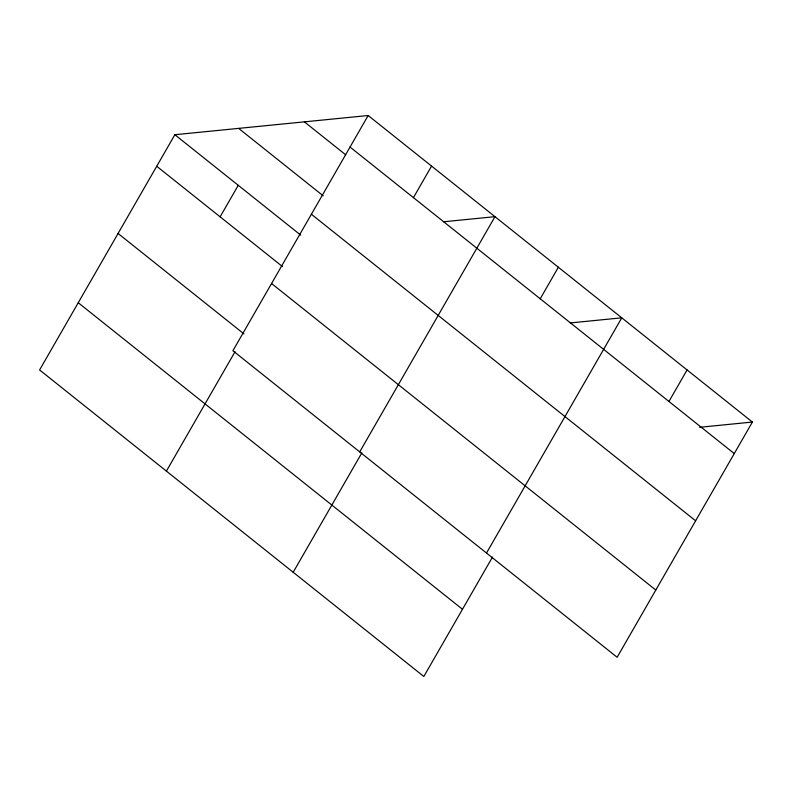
<?xml version="1.0" encoding="UTF-8"?>
<svg xmlns="http://www.w3.org/2000/svg" width="792" height="792" viewBox="0 0 792 792"><rect width="100%" height="100%" fill="white"/><g stroke="black" fill="none" stroke-linecap="round" stroke-linejoin="round"><path stroke-width="1.19" d="M368.171 115.513L232.907 350.737L617.136 657.281L752.4 422.047L368.171 115.513L174.864 134.719L39.6 369.953L423.829 676.487L492.505 557.063M220.126 216.84L238.263 185.298M166.399 471.111L235.066 351.678M413.434 197.624L431.571 166.092M359.707 451.895L494.97 216.671L443.441 221.79M293.188 572.269L361.865 452.836M540.233 298.782L558.36 267.25M486.496 553.054L621.76 317.83L570.24 322.948M668.953 401.475L687.08 369.933M699.653 427.294L752.4 422.047M350.034 147.045L734.263 453.588M304.375 121.849L345.678 154.806M238.649 128.383L323.185 195.822M311.385 214.266L695.614 520.799M174.864 134.719L300.693 235.115M156.727 166.261L282.566 266.647M271.557 283.516L655.796 590.06M118.077 233.472L243.916 333.868M78.25 302.732L462.478 609.276"/></g></svg>
